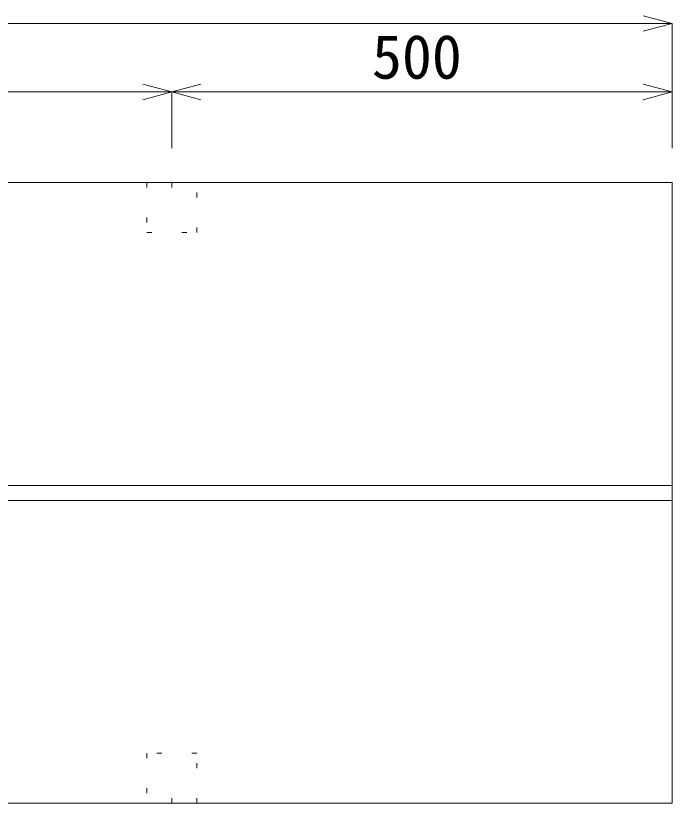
# Model space of a CAD drawing. Units: millimetres, scale not verified. Extents: x 234 to 5784, y 107 to 4112.
# Drawn here: x 2098 to 2754, y 1202 to 1989 of the extents above; entities that cross this region are included whole.
import ezdxf
from ezdxf.enums import TextEntityAlignment as Align

# ---------------------------------------------------------------- set-up
doc = ezdxf.new("R2010")
doc.units = ezdxf.units.MM
doc.header["$LTSCALE"] = 20
doc.linetypes.add('DOTTED', pattern=[1.75, 0.25, -1.5])
doc.layers.add('0-1', color=7, linetype='Continuous', lineweight=18)
doc.styles.add('ＭＳ ゴシック', font='')
doc.styles.get('ＭＳ ゴシック').set_extended_font_data('MS Gothic')

msp = doc.modelspace()

# ---------------------------------------------------------------- linework, layer by layer
at = {"layer": '0-1'}
for p, q in [((2753.5, 1980.78), (2724.52, 1988.54)), ((753.5, 1980.78), (2753.5, 1980.78)), ((2753.5, 1980.78), (2724.52, 1973.01)), ((2753.5, 1980.78), (2753.5, 1856.19)), ((2253.5, 1912.45), (2224.52, 1920.22)), ((2253.5, 1912.45), (2282.48, 1920.22)), ((2753.5, 1912.45), (2724.52, 1920.22)), ((1753.5, 1912.45), (2253.5, 1912.45)), ((2253.5, 1912.45), (2224.52, 1904.69)), ((2253.5, 1912.45), (2253.5, 1856.19)), ((2253.5, 1912.45), (2753.5, 1912.45)), ((2253.5, 1912.45), (2282.48, 1904.69)), ((2753.5, 1912.45), (2724.52, 1904.69)), ((2753.5, 1912.45), (2753.5, 1856.19)), ((2753.5, 1821.92), (753.5, 1821.92)), ((2753.5, 1201.92), (2753.5, 1821.92)), ((2753.5, 1519.42), (2066, 1519.42)), ((2753.5, 1504.42), (2066, 1504.42)), ((753.5, 1201.92), (2423.47, 1201.92)), ((2423.47, 1201.92), (2753.5, 1201.92))]:
    msp.add_line(p, q, dxfattribs=at)
at = {"layer": '0-1', "linetype": 'DOTTED'}
for p, q in [((2278.5, 1821.92), (2228.5, 1821.92)), ((2228.5, 1821.92), (2228.5, 1771.92)), ((2253.5, 1821.92), (2253.5, 1810.19)), ((2278.5, 1771.92), (2278.5, 1821.92)), ((2228.5, 1771.92), (2278.5, 1771.92)), ((2278.5, 1251.92), (2228.5, 1251.92)), ((2228.5, 1251.92), (2228.5, 1201.92)), ((2278.5, 1201.92), (2278.5, 1251.92)), ((2253.5, 1201.92), (2253.5, 1213.65)), ((2228.5, 1201.92), (2278.5, 1201.92))]:
    msp.add_line(p, q, dxfattribs=at)

# ---------------------------------------------------------------- texts
at = {"layer": '0-1', "style": 'ＭＳ ゴシック'}
msp.add_text('500', height=43.99, dxfattribs=at).set_placement((2453.5, 1912.45), align=Align.BOTTOM_LEFT)

doc.saveas('drawing.dxf')
